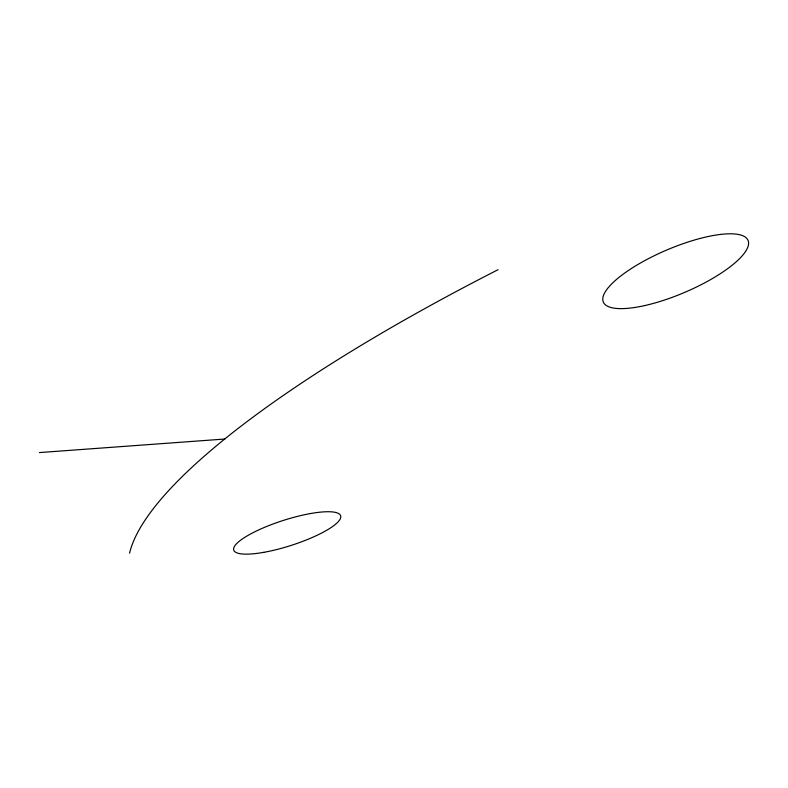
<?xml version="1.0" encoding="UTF-8"?>
<svg xmlns="http://www.w3.org/2000/svg" width="788" height="788" viewBox="0 0 788 788"><rect width="100%" height="100%" fill="white"/><g stroke="black" fill="none" stroke-linecap="round" stroke-linejoin="round"><path stroke-width="1.18" d="M39.4 452.578L224.826 439.024M129.567 553.196A703.389 158.329 -22.2 0 1 498.026 269.713M644.771 305.567A78.662 23.01 -23.1 0 0 748.334 241.236A78.662 23.01 -23.1 0 0 633.936 266.896A78.662 23.01 -23.1 0 0 644.771 305.567M263.822 552.329A56.145 13.091 -17.8 0 0 340.633 515.746A56.145 13.091 -17.8 0 0 257.085 530.679A56.145 13.091 -17.8 0 0 263.822 552.329"/></g></svg>
